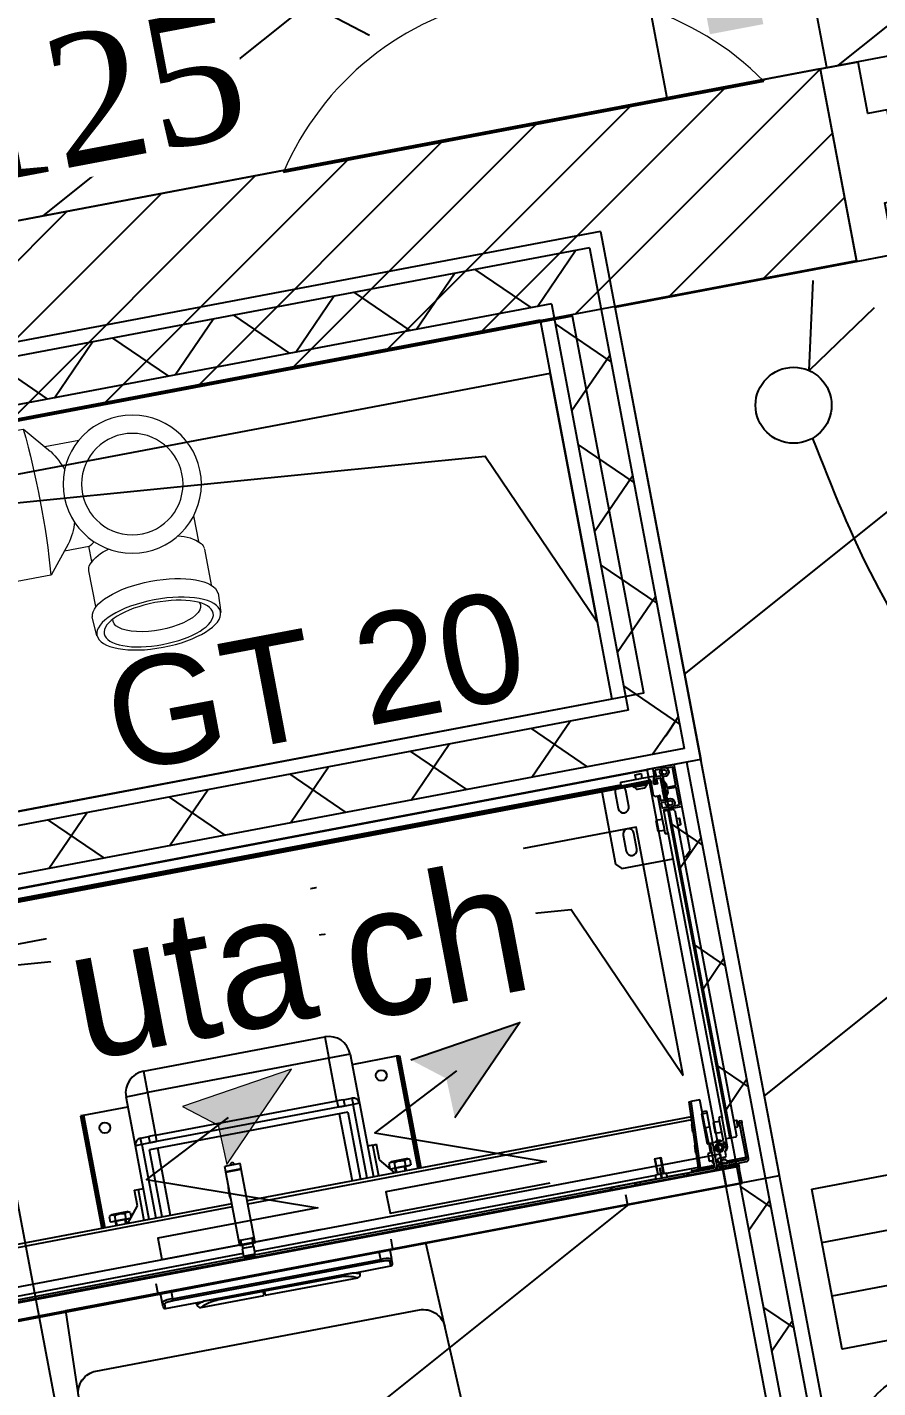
# Model space of a CAD drawing. Header units: centimetres. Extents: x 197412 to 267601, y -375791 to -305433.
# Drawn here: x 234675 to 235458, y -339734 to -338481 of the extents above; entities that cross this region are included whole.
import ezdxf

# ---------------------------------------------------------------- set-up
doc = ezdxf.new("R2010")
doc.units = ezdxf.units.CM
for name, color, linetype in [('3-BAT C-Niveau 0', 250, 'Continuous'), ('prlm-EAU-CHU', 42, 'Continuous'), ('prlm-GT', 242, 'Continuous'), ('prlm-MOD', 64, 'Continuous'), ('prlm-VMC', 62, 'Continuous')]:
    doc.layers.add(name, color=color, linetype=linetype)
for name, color, linetype, lineweight in [('FAUX PLAFOND', 9, 'Continuous', 25), ('prlm-ELEC-CFA', 1, 'Continuous', 25), ('prlm-ELEC-CFO', 1, 'Continuous', 25)]:
    doc.layers.add(name, color=color, linetype=linetype, lineweight=lineweight)
doc.styles.add('Geneva', font='arial.ttf')
doc.styles.add('prlm-elec-cfo', font='comic.ttf', dxfattribs={"height": 12})
doc.styles.add('prlm-vmc', font='pala.ttf', dxfattribs={"height": 14})
pattern_1 = [(218.65981, (82441.66, 127994.64), (-199.24783, 287.75041), [])]

# ---------------------------------------------------------------- blocks, each defined once
blk = doc.blocks.new('xi.uta')
at = {"layer": 'prlm-ELEC-CFO', "lineweight": 5}
blk.add_hatch(color=0, dxfattribs=at).paths.add_polyline_path([(-3, 6), (-0.1, 3.7), (0, 0), (7.5, 7.5)])
at = {"layer": 'prlm-ELEC-CFO', "color": 0, "lineweight": 5, "flags": 128}
blk.add_lwpolyline([(-3, 6), (-0.1, 3.7), (0, 0), (7.5, 7.5)], close=True, dxfattribs=at)
at = {"layer": 'prlm-ELEC-CFO', "color": 0}
blk.add_lwpolyline([(0.95, 4.23), (-7.5, 0), (7.5, -5.5), (-7.5, -5.5), (-7.5, -7.5), (7.5, -7.5)], dxfattribs=at)
blk = doc.blocks.new('xi.CH')
at = {"layer": 'prlm-ELEC-CFO', "lineweight": 5}
blk.add_hatch(color=0, dxfattribs=at).paths.add_polyline_path([(-3, 6), (-0.1, 3.7), (0, 0), (7.5, 7.5)])
at = {"layer": 'prlm-ELEC-CFO', "color": 0}
for points in [[(-3, 6), (7.5, 7.5), (0, 0)], [(0.95, 4.23), (-7.5, 0), (7.5, -5.5), (-7.5, -5.5), (-7.5, -7.5), (7.5, -7.5)]]:
    blk.add_lwpolyline(points, dxfattribs=at)
blk = doc.blocks.new('xi.PC')
at = {"color": 0, "lineweight": 5}
blk.add_wipeout([(-7.5, -7.5), (7.5, -7.5), (7.5, 7.5), (-7.5, 7.5)], dxfattribs=at).dxf.layer = 'prlm-ELEC-CFO'
at = {"layer": 'prlm-ELEC-CFO', "color": 0, "linetype": 'ByBlock', "lineweight": 5, "const_width": 2}
for points in [[(-4, 0, 1), (-2, 0, 1)], [(2, 0, 1), (4, 0, 1)]]:
    blk.add_lwpolyline(points, format="xyb", close=True, dxfattribs=at)
at = {"layer": 'prlm-ELEC-CFO', "color": 0, "linetype": 'ByBlock', "lineweight": -2}
blk.add_circle((0, 0), 7.5, dxfattribs=at)
blk = doc.blocks.new('xi.BSO')
at = {"layer": 'prlm-ELEC-CFO', "lineweight": 5}
blk.add_hatch(color=0, dxfattribs=at).paths.add_polyline_path([(-2.5, -2.5), (2.5, -2.5), (2.5, 2.5), (-2.5, 2.5)])
at = {"layer": 'prlm-ELEC-CFO', "color": 0, "flags": 128}
blk.add_lwpolyline([(-7.5, -7.5), (7.5, -7.5), (7.5, 7.5), (-7.5, 7.5)], close=True, dxfattribs=at)
blk = doc.blocks.new('xi.VV')
at = {"layer": 'prlm-ELEC-CFO', "color": 0}
blk.add_lwpolyline([(6.95, 3.42), (0.01, -1.13), (1.91, 6.95)], dxfattribs=at)
blk.add_circle((-2, -4), 3.5, dxfattribs=at)
blk = doc.blocks.new('C 90.MTI900_Alu_390')
at = {"layer": 'prlm-MOD', "color": 1, "linetype": 'Continuous'}
for p, q in [((-4.225, 0), (4.225, 0)), ((4.278, 0), (4.225, 0)), ((4.225, -0.07), (4.225, 0)), ((4.472, 0), (4.278, 0)), ((4.475, 0), (4.472, 0)), ((4.475, -0.003), (4.475, 0)), ((-4.105, -0.105), (4.105, -0.105)), ((-4.1, -0.12), (4.1, -0.12)), ((-3.96, -0.09), (3.96, -0.09)), ((3.775, -0.12), (3.775, -0.8)), ((3.96, -0.073), (3.96, -0.097)), ((4.13, -0.07), (3.963, -0.07)), ((3.963, -0.1), (4.229, -0.1)), ((4.067, -0.12), (4.067, -0.125)), ((4.067, -0.125), (4.203, -0.125)), ((4.067, -0.125), (4.067, -0.135)), ((4.105, -0.115), (4.095, -0.125)), ((4.105, -0.025), (4.165, -0.025)), ((4.105, -0.025), (4.105, -0.07)), ((4.105, -0.1), (4.105, -0.115)), ((4.165, -0.115), (4.105, -0.115)), ((4.135, -0.075), (4.13, -0.07)), ((4.14, -0.07), (4.135, -0.075)), ((4.267, -0.07), (4.14, -0.07)), ((4.165, -0.07), (4.165, -0.025)), ((4.165, -0.115), (4.165, -0.1)), ((4.165, -0.105), (4.225, -0.105)), ((4.175, -0.125), (4.165, -0.115)), ((4.17, -0.12), (4.225, -0.12)), ((4.203, -0.125), (4.203, -0.12)), ((4.203, -0.135), (4.203, -0.125)), ((4.225, -0.105), (4.225, -0.1)), ((4.225, -0.105), (4.225, -0.12)), ((4.235, -0.1), (4.235, -0.24)), ((4.26, -0.12), (4.27, -0.09)), ((4.26, -0.142), (4.26, -0.12)), ((4.27, -0.09), (4.27, -0.073)), ((4.275, -0.003), (4.275, -0.137)), ((4.293, -0.021), (4.293, -0.074)), ((4.295, -0.137), (4.295, -0.098)), ((4.347, -0.018), (4.296, -0.018)), ((4.296, -0.077), (4.331, -0.077)), ((4.298, -0.095), (4.332, -0.095)), ((4.327, -0.1), (4.298, -0.1)), ((4.33, -0.195), (4.33, -0.103)), ((4.335, -0.098), (4.335, -0.134)), ((4.353, -0.086), (4.353, -0.129)), ((4.355, -0.038), (4.375, -0.027)), ((4.355, -0.062), (4.355, -0.038)), ((4.375, -0.073), (4.355, -0.062)), ((4.375, -0.027), (4.395, -0.038)), ((4.395, -0.062), (4.375, -0.073)), ((4.395, -0.038), (4.395, -0.062)), ((4.454, -0.018), (4.403, -0.018)), ((4.457, -0.191), (4.457, -0.021)), ((4.475, -0.387), (4.475, -0.003)), ((3.895, -0.15), (3.895, -0.3)), ((3.995, -0.3), (3.995, -0.15)), ((4.067, -0.135), (4.203, -0.135)), ((4.103, -0.158), (4.168, -0.158)), ((4.235, -0.24), (4.25, -0.255)), ((4.292, -0.145), (4.263, -0.145)), ((4.278, -0.14), (4.292, -0.14)), ((4.295, -0.137), (4.295, -0.142)), ((4.33, -0.195), (4.325, -0.2)), ((4.325, -0.2), (4.33, -0.205)), ((4.338, -0.16), (4.33, -0.16)), ((4.33, -0.168), (4.342, -0.168)), ((4.33, -0.297), (4.33, -0.205)), ((4.33, -0.232), (4.342, -0.232)), ((4.33, -0.24), (4.338, -0.24)), ((4.354, -0.236), (4.335, -0.265)), ((4.336, -0.136), (4.354, -0.164)), ((4.338, -0.16), (4.338, -0.24)), ((4.355, -0.19), (4.338, -0.16)), ((4.338, -0.24), (4.355, -0.21)), ((4.354, -0.13), (4.372, -0.159)), ((4.373, -0.24), (4.354, -0.27)), ((4.355, -0.166), (4.355, -0.234)), ((4.373, -0.16), (4.373, -0.191)), ((4.373, -0.209), (4.373, -0.24)), ((4.454, -0.194), (4.376, -0.194)), ((4.376, -0.206), (4.454, -0.206)), ((4.457, -0.369), (4.457, -0.209)), ((4.25, -0.255), (4.292, -0.255)), ((4.275, -0.263), (4.275, -0.52)), ((4.292, -0.26), (4.278, -0.26)), ((4.293, -0.326), (4.293, -0.369)), ((4.295, -0.258), (4.295, -0.263)), ((4.295, -0.302), (4.295, -0.263)), ((4.328, -0.323), (4.296, -0.323)), ((4.296, -0.372), (4.347, -0.372)), ((4.298, -0.3), (4.327, -0.3)), ((4.332, -0.305), (4.298, -0.305)), ((4.335, -0.265), (4.335, -0.302)), ((4.353, -0.271), (4.353, -0.304)), ((4.355, -0.328), (4.375, -0.317)), ((4.355, -0.352), (4.355, -0.328)), ((4.375, -0.363), (4.355, -0.352)), ((4.375, -0.317), (4.395, -0.328)), ((4.395, -0.352), (4.375, -0.363)), ((4.395, -0.328), (4.395, -0.352)), ((4.403, -0.372), (4.454, -0.372)), ((4.215, -0.475), (4.215, -0.575)), ((4.275, -0.475), (4.215, -0.475)), ((4.305, -0.6), (4.305, -0.393)), ((4.34, -0.405), (4.305, -0.405)), ((4.308, -0.39), (4.472, -0.39)), ((4.34, -0.405), (4.34, -3.475)), ((4.395, -0.405), (4.34, -0.405)), ((4.405, -0.415), (4.395, -0.405)), ((4.405, -0.415), (4.405, -3.465)), ((4.43, -0.495), (4.405, -0.495)), ((4.43, -0.495), (4.43, -0.555)), ((4.435, -0.5), (4.43, -0.495)), ((4.435, -0.55), (4.435, -0.5)), ((4.475, -0.8), (4.475, -0.387)), ((3.895, -0.55), (3.895, -0.7)), ((3.995, -0.7), (3.995, -0.55)), ((4.215, -0.575), (4.275, -0.575)), ((4.275, -0.52), (4.278, -0.523)), ((4.275, -0.52), (4.275, -0.53)), ((4.278, -0.527), (4.275, -0.53)), ((4.275, -0.53), (4.275, -0.6)), ((4.285, -0.61), (4.295, -0.61)), ((4.305, -0.6), (4.305, -3.277)), ((4.405, -0.555), (4.43, -0.555)), ((4.43, -0.555), (4.435, -0.55)), ((3.775, -0.8), (3.825, -0.85)), ((3.825, -0.85), (4.305, -0.85)), ((4.405, -0.85), (4.425, -0.85)), ((4.425, -0.85), (4.475, -0.8)), ((-0.85, -1.865), (0.85, -1.865)), ((-0.85, -1.865), (-0.85, -2.065)), ((0.85, -1.865), (0.85, -2.065)), ((-1.05, -2.525), (-1.05, -2.065)), ((-1.05, -2.065), (-0.85, -2.065)), ((0.85, -2.065), (-0.85, -2.065)), ((-0.85, -2.065), (-0.85, -2.465)), ((0.85, -2.465), (0.85, -2.065)), ((1.05, -2.065), (0.85, -2.065)), ((1.05, -2.065), (1.05, -2.525)), ((-1.495, -2.16), (-1.495, -3.215)), ((-1.48, -2.16), (-1.495, -2.16)), ((-1.48, -2.16), (-1.48, -3.215)), ((-1.48, -2.16), (-1.465, -2.16)), ((-1.465, -2.16), (-1.05, -2.16)), ((-1.465, -2.16), (-1.465, -3.215)), ((1.05, -2.16), (1.465, -2.16)), ((1.465, -2.16), (1.48, -2.16)), ((1.465, -2.16), (1.465, -3.215)), ((1.48, -2.16), (1.48, -3.215)), ((1.48, -2.16), (1.495, -2.16)), ((1.495, -2.16), (1.495, -3.215)), ((-0.99, -2.465), (-0.912, -2.465)), ((-0.99, -2.525), (-0.99, -2.465)), ((-0.85, -2.465), (-0.912, -2.465)), ((-0.912, -2.525), (-0.912, -2.465)), ((-0.85, -2.465), (0.85, -2.465)), ((-0.85, -2.465), (-0.85, -2.524)), ((0.912, -2.465), (0.85, -2.465)), ((0.85, -2.465), (0.85, -2.524)), ((0.912, -2.465), (0.99, -2.465)), ((0.912, -2.465), (0.912, -2.525)), ((0.99, -2.465), (0.99, -2.525)), ((-1.05, -3.215), (-1.05, -2.525)), ((-0.99, -2.525), (-1.05, -2.525)), ((-0.99, -2.525), (-0.99, -3.215)), ((-0.912, -2.525), (-0.99, -2.525)), ((0.93, -2.585), (-0.93, -2.585)), ((-0.93, -3.215), (-0.93, -2.585)), ((0.85, -2.524), (-0.85, -2.524)), ((-0.85, -3.215), (-0.85, -2.585)), ((0.85, -2.585), (0.85, -3.215)), ((0.99, -2.525), (0.912, -2.525)), ((0.93, -2.585), (0.93, -3.215)), ((0.99, -3.215), (0.99, -2.525)), ((1.05, -2.525), (0.99, -2.525)), ((1.05, -2.525), (1.05, -3.215)), ((-0.277, -2.915), (-0.277, -2.865)), ((-0.132, -2.865), (-0.277, -2.865)), ((-0.132, -2.915), (-0.132, -2.865)), ((-1.134, -2.925), (-1.1, -2.925)), ((-1.134, -3.071), (-1.134, -2.925)), ((-1.1, -2.925), (-1.1, -3.215)), ((-1.1, -2.925), (-1.05, -2.925)), ((-0.132, -2.915), (-0.277, -2.915)), ((-0.277, -2.918), (-0.277, -2.915)), ((-0.277, -2.918), (-0.132, -2.918)), ((-0.277, -3.558), (-0.277, -2.918)), ((-0.132, -2.918), (-0.132, -2.915)), ((-0.132, -3.558), (-0.132, -2.918)), ((1.1, -2.925), (1.05, -2.925)), ((1.1, -3.215), (1.1, -2.925)), ((1.1, -2.925), (1.134, -2.925)), ((1.134, -3.071), (1.134, -2.925)), ((-1.38, -3.106), (-1.408, -3.12)), ((-1.408, -3.12), (-1.408, -3.17)), ((-1.38, -3.106), (-1.24, -3.106)), ((-1.359, -3.12), (-1.359, -3.17)), ((-1.261, -3.12), (-1.261, -3.17)), ((-1.25, -3.215), (-1.134, -3.071)), ((-1.212, -3.12), (-1.24, -3.106)), ((-1.212, -3.12), (-1.212, -3.167)), ((1.25, -3.215), (1.134, -3.071)), ((1.24, -3.106), (1.212, -3.12)), ((1.212, -3.12), (1.212, -3.167)), ((1.24, -3.106), (1.38, -3.106)), ((1.261, -3.12), (1.261, -3.17)), ((1.359, -3.12), (1.359, -3.17)), ((1.408, -3.12), (1.38, -3.106)), ((1.408, -3.12), (1.408, -3.17)), ((4.007, -3.691), (4.035, -3.077)), ((4.05, -3.077), (4.022, -3.692)), ((4.035, -3.077), (4.05, -3.077)), ((4.135, -3.077), (4.05, -3.077)), ((4.136, -3.497), (4.135, -3.077)), ((-0.277, -3.215), (-4.029, -3.215)), ((-0.277, -3.245), (-4.027, -3.245)), ((-1.408, -3.17), (-1.384, -3.17)), ((-1.395, -3.17), (-1.395, -3.172)), ((-1.395, -3.172), (-1.225, -3.172)), ((-1.384, -3.17), (-1.359, -3.17)), ((-1.36, -3.172), (-1.36, -3.215)), ((-1.359, -3.17), (-1.31, -3.17)), ((-1.351, -3.215), (-1.351, -3.172)), ((-1.31, -3.17), (-1.261, -3.17)), ((-1.269, -3.215), (-1.269, -3.172)), ((-1.261, -3.17), (-1.236, -3.17)), ((-1.26, -3.215), (-1.26, -3.172)), ((-1.236, -3.17), (-1.214, -3.17)), ((-1.225, -3.172), (-1.225, -3.17)), ((4.029, -3.215), (-0.132, -3.215)), ((4.027, -3.245), (-0.132, -3.245)), ((1.214, -3.17), (1.236, -3.17)), ((1.225, -3.17), (1.225, -3.172)), ((1.225, -3.172), (1.395, -3.172)), ((1.236, -3.17), (1.261, -3.17)), ((1.26, -3.172), (1.26, -3.215)), ((1.261, -3.17), (1.31, -3.17)), ((1.269, -3.215), (1.269, -3.172)), ((1.31, -3.17), (1.359, -3.17)), ((1.351, -3.215), (1.351, -3.172)), ((1.359, -3.17), (1.384, -3.17)), ((1.36, -3.215), (1.36, -3.172)), ((1.384, -3.17), (1.408, -3.17)), ((1.395, -3.172), (1.395, -3.17)), ((4.125, -3.207), (4.125, -3.487)), ((4.125, -3.207), (4.175, -3.207)), ((4.135, -3.187), (4.175, -3.187)), ((4.175, -3.187), (4.175, -3.207)), ((4.175, -3.207), (4.175, -3.337)), ((4.017, -3.356), (4.021, -3.285)), ((4.017, -3.356), (4.022, -3.356)), ((4.026, -3.286), (4.021, -3.285)), ((4.14, -3.337), (4.175, -3.337)), ((4.14, -3.487), (4.14, -3.337)), ((4.175, -3.337), (4.175, -3.487)), ((4.215, -3.305), (4.215, -3.405)), ((4.275, -3.305), (4.215, -3.305)), ((4.275, -3.277), (4.275, -3.346)), ((4.275, -3.346), (4.275, -3.358)), ((4.275, -3.358), (4.275, -3.484)), ((4.276, -3.348), (4.278, -3.35)), ((4.278, -3.354), (4.276, -3.356)), ((4.295, -3.267), (4.285, -3.267)), ((4.305, -3.553), (4.305, -3.277)), ((4.43, -3.325), (4.405, -3.325)), ((4.43, -3.325), (4.43, -3.385)), ((4.435, -3.33), (4.43, -3.325)), ((4.43, -3.385), (4.435, -3.38)), ((4.435, -3.38), (4.435, -3.33)), ((4.455, -3.355), (4.455, -3.335)), ((4.455, -3.335), (4.475, -3.335)), ((4.455, -3.69), (4.455, -3.355)), ((4.475, -3.355), (4.455, -3.355)), ((4.475, -3.335), (4.475, -3.355)), ((4.475, -3.69), (4.475, -3.355)), ((4.008, -3.552), (4.012, -3.482)), ((4.017, -3.482), (4.012, -3.482)), ((4.125, -3.487), (4.14, -3.487)), ((4.14, -3.497), (4.136, -3.497)), ((4.14, -3.487), (4.155, -3.487)), ((4.14, -3.487), (4.14, -3.577)), ((4.155, -3.487), (4.175, -3.487)), ((4.155, -3.497), (4.155, -3.487)), ((4.155, -3.702), (4.155, -3.497)), ((4.175, -3.497), (4.155, -3.497)), ((4.175, -3.487), (4.175, -3.49)), ((4.175, -3.49), (4.175, -3.601)), ((4.272, -3.487), (4.178, -3.487)), ((4.215, -3.405), (4.275, -3.405)), ((4.22, -3.478), (4.23, -3.472)), ((4.23, -3.472), (4.24, -3.478)), ((4.271, -3.507), (4.271, -3.518)), ((4.287, -3.504), (4.274, -3.504)), ((4.285, -3.504), (4.29, -3.507)), ((4.29, -3.549), (4.29, -3.507)), ((4.34, -3.475), (4.305, -3.475)), ((4.395, -3.475), (4.34, -3.475)), ((4.395, -3.475), (4.405, -3.465)), ((4.405, -3.385), (4.43, -3.385)), ((-0.277, -3.558), (-0.132, -3.558)), ((-0.277, -3.56), (-0.277, -3.558)), ((-0.277, -3.61), (-0.277, -3.56)), ((-0.26, -3.56), (-0.277, -3.56)), ((-0.255, -3.61), (-0.277, -3.61)), ((-0.26, -3.558), (-0.26, -3.608)), ((-0.15, -3.608), (-0.26, -3.608)), ((-0.255, -3.608), (-0.255, -3.638)), ((-0.155, -3.638), (-0.155, -3.608)), ((-0.132, -3.61), (-0.155, -3.61)), ((-0.15, -3.608), (-0.15, -3.558)), ((-0.132, -3.56), (-0.15, -3.56)), ((-0.132, -3.56), (-0.132, -3.558)), ((-0.132, -3.61), (-0.132, -3.56)), ((3.625, -3.532), (3.685, -3.532)), ((3.625, -3.532), (3.625, -3.682)), ((3.631, -3.682), (3.631, -3.532)), ((3.655, -3.641), (3.655, -3.627)), ((3.66, -3.627), (3.655, -3.627)), ((3.66, -3.641), (3.66, -3.627)), ((3.679, -3.682), (3.679, -3.532)), ((3.685, -3.682), (3.685, -3.532)), ((4.008, -3.552), (4.013, -3.552)), ((4.115, -3.577), (4.115, -3.647)), ((4.155, -3.577), (4.115, -3.577)), ((4.175, -3.623), (4.175, -3.601)), ((4.175, -3.623), (4.175, -3.734)), ((4.176, -3.603), (4.183, -3.61)), ((4.183, -3.614), (4.176, -3.621)), ((4.195, -3.561), (4.195, -3.523)), ((4.268, -3.521), (4.266, -3.521)), ((4.273, -3.542), (4.276, -3.542)), ((4.276, -3.627), (4.276, -3.584)), ((4.277, -3.582), (4.304, -3.555)), ((4.279, -3.545), (4.279, -3.549)), ((4.291, -3.577), (4.281, -3.583)), ((4.282, -3.552), (4.287, -3.552)), ((4.291, -3.568), (4.291, -3.577)), ((-4.375, -3.737), (4.375, -3.737)), ((4.375, -3.747), (-4.375, -3.747)), ((-0.26, -3.685), (-3.603, -3.685)), ((-3.597, -3.715), (-0.25, -3.715)), ((-3.175, -3.735), (-0.243, -3.735)), ((-0.15, -3.638), (-0.26, -3.638)), ((-0.26, -3.638), (-0.26, -3.708)), ((-0.26, -3.708), (-0.15, -3.708)), ((-0.25, -3.708), (-0.25, -3.723)), ((-0.25, -3.723), (-0.16, -3.723)), ((-0.167, -3.735), (3.175, -3.735)), ((-0.16, -3.723), (-0.16, -3.708)), ((-0.16, -3.715), (3.598, -3.715)), ((-0.15, -3.708), (-0.15, -3.638)), ((3.604, -3.685), (-0.15, -3.685)), ((3.175, -3.717), (3.185, -3.717)), ((3.175, -3.737), (3.175, -3.717)), ((3.185, -3.717), (3.403, -3.717)), ((3.185, -3.717), (3.185, -3.737)), ((3.403, -3.737), (3.403, -3.717)), ((3.403, -3.717), (3.417, -3.717)), ((3.417, -3.717), (3.45, -3.717)), ((3.417, -3.717), (3.417, -3.737)), ((3.45, -3.717), (3.86, -3.717)), ((3.45, -3.717), (3.45, -3.737)), ((3.605, -3.682), (3.598, -3.717)), ((3.655, -3.682), (3.605, -3.682)), ((3.655, -3.717), (3.655, -3.641)), ((3.66, -3.641), (3.655, -3.641)), ((3.66, -3.717), (3.66, -3.641)), ((3.705, -3.682), (3.66, -3.682)), ((3.712, -3.717), (3.705, -3.682)), ((4.007, -3.685), (3.706, -3.685)), ((3.712, -3.715), (3.935, -3.715)), ((3.86, -3.717), (3.893, -3.717)), ((3.86, -3.717), (3.86, -3.737)), ((3.893, -3.717), (3.907, -3.717)), ((3.893, -3.737), (3.893, -3.717)), ((3.907, -3.717), (4.14, -3.717)), ((3.907, -3.717), (3.907, -3.737)), ((3.935, -3.717), (3.935, -3.712)), ((3.965, -3.712), (3.935, -3.712)), ((3.945, -3.702), (3.965, -3.702)), ((3.965, -3.702), (4.105, -3.702)), ((3.965, -3.712), (3.965, -3.702)), ((3.965, -3.712), (3.965, -3.717)), ((4.105, -3.712), (3.965, -3.712)), ((4.007, -3.692), (4.007, -3.691)), ((4.007, -3.691), (4.022, -3.692)), ((4.022, -3.692), (4.125, -3.692)), ((4.022, -3.692), (4.022, -3.692)), ((4.105, -3.702), (4.125, -3.702)), ((4.105, -3.712), (4.105, -3.702)), ((4.105, -3.717), (4.105, -3.712)), ((4.135, -3.712), (4.105, -3.712)), ((4.115, -3.647), (4.155, -3.647)), ((4.125, -3.692), (4.125, -3.702)), ((4.135, -3.712), (4.135, -3.717)), ((4.14, -3.647), (4.14, -3.657)), ((4.165, -3.726), (4.165, -3.737)), ((4.175, -3.734), (4.175, -3.737)), ((4.195, -3.674), (4.195, -3.64)), ((4.195, -3.722), (4.195, -3.693)), ((4.195, -3.695), (4.215, -3.695)), ((4.215, -3.715), (4.195, -3.715)), ((4.198, -3.637), (4.266, -3.637)), ((4.211, -3.677), (4.198, -3.677)), ((4.198, -3.69), (4.225, -3.69)), ((4.198, -3.725), (4.212, -3.725)), ((4.222, -3.663), (4.213, -3.676)), ((4.215, -3.695), (4.45, -3.695)), ((4.215, -3.695), (4.215, -3.715)), ((4.215, -3.715), (4.45, -3.715)), ((4.215, -3.72), (4.225, -3.72)), ((4.215, -3.722), (4.215, -3.72)), ((4.225, -3.716), (4.221, -3.72)), ((4.227, -3.657), (4.225, -3.659)), ((4.265, -3.659), (4.225, -3.659)), ((4.225, -3.659), (4.225, -3.662)), ((4.265, -3.662), (4.225, -3.662)), ((4.225, -3.69), (4.225, -3.695)), ((4.229, -3.716), (4.225, -3.716)), ((4.263, -3.657), (4.227, -3.657)), ((4.228, -3.692), (4.237, -3.692)), ((4.229, -3.657), (4.229, -3.662)), ((4.229, -3.69), (4.229, -3.695)), ((4.26, -3.715), (4.231, -3.715)), ((4.243, -3.732), (4.238, -3.737)), ((4.243, -3.687), (4.239, -3.691)), ((4.249, -3.734), (4.241, -3.734)), ((4.251, -3.691), (4.247, -3.687)), ((4.252, -3.737), (4.247, -3.732)), ((4.253, -3.692), (4.263, -3.692)), ((4.261, -3.657), (4.261, -3.662)), ((4.261, -3.69), (4.261, -3.695)), ((4.265, -3.716), (4.262, -3.716)), ((4.265, -3.659), (4.263, -3.657)), ((4.265, -3.662), (4.265, -3.659)), ((4.283, -3.69), (4.265, -3.69)), ((4.265, -3.695), (4.265, -3.69)), ((4.269, -3.72), (4.265, -3.716)), ((4.265, -3.72), (4.283, -3.72)), ((4.277, -3.676), (4.268, -3.663)), ((4.452, -3.677), (4.279, -3.677)), ((4.286, -3.692), (4.445, -3.692)), ((4.342, -3.715), (4.289, -3.715)), ((4.295, -3.734), (4.295, -3.73)), ((4.298, -3.727), (4.342, -3.727)), ((4.378, -3.727), (4.298, -3.727)), ((4.298, -3.727), (4.298, -3.737)), ((4.345, -3.724), (4.345, -3.718)), ((4.375, -3.737), (4.375, -3.747)), ((4.375, -3.747), (4.378, -3.747)), ((4.375, -3.792), (4.375, -3.747)), ((4.378, -3.747), (4.378, -3.727)), ((4.455, -3.682), (4.455, -3.68)), ((4.375, -3.902), (4.375, -3.792)), ((-4.375, -3.902), (4.375, -3.902)), ((-1.075, -3.985), (-1.075, -3.902)), ((-1.075, -4.03), (-1.075, -3.985)), ((-1.055, -4.05), (-1.055, -4.005)), ((-0.975, -3.902), (-0.975, -3.973)), ((-0.975, -3.973), (0.975, -3.973)), ((-0.975, -3.993), (-0.975, -3.973)), ((0.975, -3.993), (-0.975, -3.993)), ((0.975, -3.973), (0.975, -3.902)), ((0.975, -3.973), (0.975, -3.993)), ((1.055, -4.05), (1.055, -4.005)), ((1.075, -3.902), (1.075, -3.985)), ((1.075, -4.03), (1.075, -3.985)), ((-1.055, -4.05), (-0.706, -4.05)), ((-0.765, -4.07), (-0.765, -4.05)), ((-0.735, -4.1), (-0.735, -4.1)), ((-0.735, -4.1), (-0.142, -4.1)), ((0.576, -4.05), (-0.576, -4.05)), ((-0.574, -4.05), (-0.574, -4.063)), ((-0.142, -4.063), (-0.574, -4.063)), ((-0.142, -4.063), (-0.142, -4.05)), ((-0.142, -4.1), (-0.142, -4.063)), ((-0.131, -4.05), (-0.131, -4.063)), ((0.574, -4.063), (-0.131, -4.063)), ((-0.131, -4.063), (-0.131, -4.1)), ((-0.131, -4.1), (0.735, -4.1)), ((0.574, -4.05), (0.574, -4.063)), ((0.704, -4.05), (1.055, -4.05)), ((0.735, -4.1), (0.735, -4.1)), ((0.765, -4.07), (0.765, -4.05))]:
    blk.add_line(p, q, dxfattribs=at)
at = {"layer": 'prlm-MOD', "color": 1, "ltscale": 50}
for points in [[(-1.1, -3.806), (-1.1, -3.902)], [(1.1, -3.806), (1.1, -3.902)], [(3.3, -3.806), (3.3, -3.902)]]:
    blk.add_lwpolyline(points, dxfattribs=at)
at = {"layer": 'prlm-MOD', "color": 1, "linetype": 'Continuous'}
for centre, radius in [((4.375, -0.05), 0.0425), ((4.375, -0.34), 0.0425), ((-1.295, -2.31), 0.05), ((1.295, -2.31), 0.05), ((4.23, -3.542), 0.035), ((4.23, -3.542), 0.03), ((4.23, -3.542), 0.025)]:
    blk.add_circle(centre, radius, dxfattribs=at)
for centre, radius, start, end in [((4.278, -0.003), 0.003, 90, 180), ((4.472, -0.003), 0.003, 0, 90), ((3.945, -0.15), 0.05, 143.1301, 180), ((3.963, -0.073), 0.003, 90, 180), ((3.963, -0.097), 0.003, 180, 270), ((3.945, -0.15), 0.05, 0, 36.8699), ((4.232, -0.1), 0.003, 0, 180), ((4.263, -0.12), 0.003, 161.5651, 180), ((4.267, -0.073), 0.003, 0, 90), ((4.267, -0.09), 0.003, 341.5651, 0), ((4.296, -0.021), 0.003, 90, 180), ((4.296, -0.074), 0.003, 180, 270), ((4.298, -0.098), 0.003, 90, 180), ((4.298, -0.103), 0.003, 90, 180), ((4.327, -0.103), 0.003, 0, 90), ((4.331, -0.067), 0.01, 270, 326.3475), ((4.332, -0.098), 0.003, 0, 90), ((4.347, -0.021), 0.003, 84.5182, 90), ((4.403, -0.021), 0.003, 90, 95.4818), ((4.454, -0.021), 0.003, 0, 90), ((4.103, -0.133), 0.02, 185.7392, 187.1808), ((4.103, -0.138), 0.02, 171.3731, 270), ((4.168, -0.138), 0.02, 270, 8.6269), ((4.168, -0.133), 0.02, 352.8192, 354.2608), ((4.263, -0.142), 0.003, 180, 270), ((4.278, -0.137), 0.003, 180, 270), ((4.292, -0.137), 0.003, 270, 0), ((4.292, -0.142), 0.003, 270, 0), ((4.338, -0.134), 0.003, 180, 213.6901), ((4.356, -0.129), 0.003, 180, 213.6901), ((4.352, -0.166), 0.003, 0, 33.6901), ((4.352, -0.234), 0.003, 326.3099, 0), ((4.37, -0.16), 0.003, 0, 33.6901), ((4.376, -0.191), 0.003, 180, 270), ((4.376, -0.209), 0.003, 90, 180), ((4.454, -0.191), 0.003, 270, 0), ((4.454, -0.209), 0.003, 0, 90), ((3.945, -0.3), 0.05, 180, 0), ((4.278, -0.263), 0.003, 90, 180), ((4.292, -0.258), 0.003, 0, 90), ((4.292, -0.263), 0.003, 0, 90), ((4.296, -0.326), 0.003, 90, 180), ((4.296, -0.369), 0.003, 180, 270), ((4.298, -0.297), 0.003, 180, 270), ((4.298, -0.302), 0.003, 180, 270), ((4.327, -0.297), 0.003, 270, 0), ((4.328, -0.333), 0.01, 46.149, 90), ((4.332, -0.302), 0.003, 270, 0), ((4.347, -0.369), 0.003, 270, 275.4818), ((4.356, -0.271), 0.003, 146.3099, 180), ((4.403, -0.369), 0.003, 264.5182, 270), ((4.454, -0.369), 0.003, 270, 0), ((3.945, -0.55), 0.05, 0, 180), ((4.308, -0.393), 0.003, 90, 180), ((4.472, -0.387), 0.003, 270, 0), ((4.285, -0.6), 0.01, 180, 270), ((4.276, -0.525), 0.003, 315, 45), ((4.295, -0.6), 0.01, 270, 0), ((3.945, -0.7), 0.05, 180, 0), ((-0.85, -2.065), 0.2, 90, 180), ((0.85, -2.065), 0.2, 0, 90), ((-0.99, -2.525), 0.06, 90, 180), ((0.99, -2.525), 0.06, 0, 90), ((-0.205, -2.865), 0.02, 0, 180), ((-1.384, -3.162), 0.0487, 59.7422, 120.2578), ((-1.236, -3.162), 0.0487, 59.7422, 120.2578), ((0, -3.11), 0.285, 166.8264, 193.1736), ((1.236, -3.162), 0.0487, 59.7422, 120.2578), ((1.384, -3.162), 0.0487, 59.7422, 120.2578), ((4.285, -3.277), 0.01, 90, 180), ((4.278, -3.346), 0.003, 180, 225), ((4.278, -3.358), 0.003, 135, 180), ((4.276, -3.352), 0.003, 315, 45), ((4.295, -3.277), 0.01, 0, 90), ((4.178, -3.49), 0.003, 90, 180), ((4.23, -3.542), 0.04, 33.9272, 355.9994), ((4.23, -3.542), 0.065, 57.7958, 122.2042), ((4.23, -3.542), 0.06, 66.4435, 113.5565), ((4.274, -3.507), 0.003, 90, 180), ((4.272, -3.484), 0.003, 270, 0), ((4.23, -3.542), 0.06, 0, 39.2965), ((4.23, -3.542), 0.065, 22.6199, 35.7758), ((4.287, -3.507), 0.003, 0, 90), ((4.178, -3.601), 0.003, 180, 225), ((4.178, -3.623), 0.003, 135, 180), ((4.181, -3.612), 0.003, 315, 45), ((4.266, -3.518), 0.003, 213.9272, 270), ((4.23, -3.542), 0.04, 0, 33.9272), ((4.266, -3.627), 0.01, 270, 0), ((4.268, -3.518), 0.003, 270, 0), ((4.273, -3.545), 0.003, 90, 175.9994), ((4.23, -3.542), 0.04, 355.9994, 0), ((4.276, -3.545), 0.003, 0, 90), ((4.23, -3.542), 0.065, 315.0475, 333.838), ((4.279, -3.584), 0.003, 135, 180), ((4.282, -3.549), 0.003, 180, 270), ((4.287, -3.549), 0.003, 270, 0), ((4.23, -3.542), 0.06, 351.491, 0), ((4.302, -3.553), 0.003, 315, 0), ((-0.235, -3.723), 0.015, 180, 255.1649), ((-0.175, -3.723), 0.015, 284.8351, 0), ((3.945, -3.712), 0.01, 90, 180), ((3.997, -3.692), 0.01, 270, 357.3974), ((4.125, -3.712), 0.02, 347.588, 90), ((4.125, -3.712), 0.01, 0, 90), ((4.16, -3.657), 0.02, 180, 230.1159), ((4.14, -3.702), 0.035, 270, 0), ((4.14, -3.702), 0.015, 270, 0), ((4.115, -3.71), 0.05, 37.0861, 50.1159), ((4.178, -3.734), 0.003, 180, 270), ((4.198, -3.64), 0.003, 90, 180), ((4.198, -3.674), 0.003, 180, 270), ((4.198, -3.693), 0.003, 90, 180), ((4.198, -3.722), 0.003, 180, 270), ((4.211, -3.674), 0.003, 270, 325.008), ((4.212, -3.722), 0.003, 270, 0), ((4.225, -3.665), 0.003, 90, 145.008), ((4.225, -3.693), 0.003, 19.4712, 90), ((4.215, -3.715), 0.01, 353.9388, 0), ((4.225, -3.717), 0.003, 270, 350.4059), ((4.231, -3.718), 0.003, 90, 170.4059), ((4.237, -3.689), 0.003, 270, 315), ((4.245, -3.689), 0.003, 45, 135), ((4.245, -3.734), 0.003, 45, 135), ((4.253, -3.689), 0.003, 225, 270), ((4.26, -3.718), 0.003, 9.5941, 90), ((4.265, -3.717), 0.003, 189.5941, 270), ((4.265, -3.693), 0.003, 90, 160.5288), ((4.265, -3.665), 0.003, 34.992, 90), ((4.275, -3.715), 0.01, 180, 186.0612), ((4.279, -3.674), 0.003, 214.992, 270), ((4.283, -3.693), 0.003, 19.4712, 90), ((4.283, -3.717), 0.003, 270, 350.4059), ((4.289, -3.718), 0.003, 90, 170.4059), ((4.292, -3.734), 0.003, 270, 0), ((4.298, -3.73), 0.003, 90, 180), ((4.342, -3.718), 0.003, 0, 90), ((4.342, -3.724), 0.003, 270, 0), ((4.445, -3.682), 0.01, 270, 0), ((4.45, -3.69), 0.025, 270, 0), ((4.45, -3.69), 0.005, 270, 0), ((4.452, -3.68), 0.003, 0, 90), ((-0.996, -4.212), 0.24, 84.8699, 109.1091), ((0.999, -4.194), 0.222, 69.8915, 96.1295), ((-1.055, -4.03), 0.02, 180, 270), ((-0.569, -4.616), 0.581, 102.5837, 109.7412), ((-0.735, -4.07), 0.03, 180, 270), ((-0.569, -4.458), 0.394, 90.7355, 114.8981), ((0.568, -4.46), 0.396, 65.1634, 89.203), ((0.569, -4.614), 0.579, 70.2259, 77.4042), ((0.735, -4.07), 0.03, 270, 0), ((1.055, -4.03), 0.02, 270, 0)]:
    blk.add_arc(centre, radius, start, end, dxfattribs=at)
for centre, major_axis, ratio, start_param, end_param in [((3.997, -3.692), (-0.025, 0), 0.4, 1.570796, 3.096169), ((4.022, -3.693), (-0.015, 0.0007), 0.045361, -1.568734, 0), ((-1.055, -3.985), (0.02, 0), 0.989815, 3.141593, 4.712389), ((1.055, -3.985), (-0.02, 0), 0.989815, 1.570796, 3.141593)]:
    blk.add_ellipse(centre, major_axis=major_axis, ratio=ratio, start_param=start_param, end_param=end_param, dxfattribs=at)
for points, knots in [([(-0.85, -2.524), (-0.86, -2.524), (-0.871, -2.524), (-0.892, -2.525), (-0.902, -2.525), (-0.912, -2.525)], [0, 0, 0, 0, 0.5, 0.5, 1, 1, 1, 1]), ([(0.912, -2.525), (0.902, -2.525), (0.892, -2.525), (0.871, -2.524), (0.86, -2.524), (0.85, -2.524)], [0, 0, 0, 0, 0.5, 0.5, 1, 1, 1, 1]), ([(-1.359, -3.12), (-1.351, -3.118), (-1.343, -3.117), (-1.331, -3.115), (-1.326, -3.114), (-1.318, -3.114), (-1.314, -3.114), (-1.302, -3.114), (-1.294, -3.114), (-1.277, -3.117), (-1.269, -3.118), (-1.261, -3.12)], [0, 0, 0, 0, 0.25, 0.25, 0.375, 0.375, 0.5, 0.5, 0.75, 0.75, 1, 1, 1, 1]), ([(1.261, -3.12), (1.269, -3.118), (1.277, -3.117), (1.294, -3.114), (1.302, -3.114), (1.314, -3.114), (1.318, -3.114), (1.326, -3.114), (1.331, -3.115), (1.343, -3.117), (1.351, -3.118), (1.359, -3.12)], [0, 0, 0, 0, 0.25, 0.25, 0.5, 0.5, 0.625, 0.625, 0.75, 0.75, 1, 1, 1, 1]), ([(-0.975, -3.993), (-0.98, -3.993), (-0.986, -3.993), (-0.996, -3.993), (-1.001, -3.993), (-1.008, -3.994), (-1.011, -3.994), (-1.015, -3.995), (-1.018, -3.995), (-1.024, -3.995), (-1.028, -3.996), (-1.035, -3.997), (-1.039, -3.998), (-1.045, -3.999), (-1.047, -4), (-1.05, -4.001), (-1.051, -4.001), (-1.052, -4.002), (-1.053, -4.002), (-1.054, -4.004), (-1.055, -4.004), (-1.055, -4.005)], [0, 0, 0, 0, 0.125, 0.125, 0.25, 0.25, 0.3125, 0.3125, 0.375, 0.375, 0.5, 0.5, 0.625, 0.625, 0.75, 0.75, 0.8125, 0.8125, 0.875, 0.875, 1, 1, 1, 1]), ([(1.055, -4.005), (1.055, -4.004), (1.054, -4.004), (1.053, -4.002), (1.052, -4.002), (1.051, -4.001), (1.049, -4.001), (1.047, -4), (1.044, -3.999), (1.043, -3.999), (1.039, -3.998), (1.035, -3.997), (1.03, -3.996), (1.028, -3.996), (1.024, -3.995), (1.022, -3.995), (1.015, -3.994), (1.011, -3.994), (1.003, -3.994), (1.001, -3.993), (0.996, -3.993), (0.993, -3.993), (0.986, -3.993), (0.98, -3.993), (0.975, -3.993)], [0, 0, 0, 0, 0.125, 0.125, 0.1875, 0.1875, 0.25, 0.3125, 0.3125, 0.375, 0.375, 0.5, 0.5, 0.5625, 0.5625, 0.625, 0.625, 0.75, 0.75, 0.8125, 0.8125, 0.875, 0.875, 1, 1, 1, 1]), ([(-0.576, -4.05), (-0.589, -4.05), (-0.602, -4.05), (-0.621, -4.05), (-0.627, -4.05), (-0.64, -4.05), (-0.646, -4.05), (-0.664, -4.05), (-0.676, -4.05), (-0.692, -4.05), (-0.697, -4.05), (-0.704, -4.05), (-0.705, -4.05), (-0.707, -4.05)], [0, 0, 0, 0, 0.125, 0.125, 0.1875, 0.1875, 0.25, 0.25, 0.375, 0.375, 0.4375, 0.4375, 0.4568651, 0.4568651, 0.4568651, 0.4568651]), ([(0.705, -4.05), (0.7, -4.05), (0.693, -4.05), (0.681, -4.05), (0.676, -4.05), (0.664, -4.05), (0.652, -4.05), (0.64, -4.05), (0.628, -4.05), (0.621, -4.05), (0.602, -4.05), (0.589, -4.05), (0.576, -4.05)], [0.5494968, 0.5494968, 0.5494968, 0.5494968, 0.625, 0.625, 0.6875, 0.6875, 0.75, 0.8125, 0.8125, 0.875, 0.875, 1, 1, 1, 1])]:
    blk.add_open_spline(points, degree=3, knots=knots, dxfattribs=at)
blk = doc.blocks.new('xi.aam22')
at = {"layer": 'prlm-EAU-CHU', "color": 0, "lineweight": 13}
for p, q in [((-5.8, 13.12), (-5.89, 11.33)), ((5.89, 11.33), (5.8, 13.12)), ((-5.41, 10.46), (-5.41, 7.11)), ((5.41, 7.11), (5.41, 10.46)), ((-13.12, 7.25), (-14.67, 7.11)), ((-13.12, 7.25), (-13.03, 6.97)), ((-12.22, 6.97), (-13.03, 6.97)), ((-12.09, 6.85), (-12.22, 6.97)), ((-8.92, 6.85), (-12.09, 6.85)), ((-6.83, 4.34), (-8.91, 6.84)), ((-5, 6.32), (-5, 4.87)), ((5, 3.93), (5, 6.32)), ((-7.27, 4.87), (-4.96, 4.87)), ((-8.91, -6.84), (-6.83, -4.34)), ((-4.09, -4.87), (-7.27, -4.87)), ((-14.67, -7.11), (-13.12, -7.25)), ((-13.03, -6.94), (-13.12, -7.25)), ((-13.03, -6.97), (-12.22, -6.97)), ((-12.22, -6.97), (-12.09, -6.85)), ((-12.09, -6.85), (-8.92, -6.85))]:
    blk.add_line(p, q, dxfattribs=at)
at = {"layer": 'prlm-EAU-CHU', "color": 0, "lineweight": 13, "flags": 128}
blk.add_lwpolyline([(-4.96, 4.87), (-4.86, 4.84), (-4.68, 4.73), (-4.43, 4.56)], dxfattribs=at)
at = {"layer": 'prlm-EAU-CHU', "color": 0, "lineweight": 13}
for radius in [6.36, 4.67]:
    blk.add_circle((0, 0), radius, dxfattribs=at)
for centre, radius, start, end in [((-119.65, -0.01), 106.84, 356.281, 3.7477), ((-87.18, 0), 78.56, 354.9975, 5.0025), ((-4.48, 7.14), 0.936, 184.6605, 218.1259), ((-2.54, 9.09), 3.68, 223.507, 258.776), ((2.54, 9.09), 3.68, 281.224, 316.493), ((4.48, 7.14), 0.936, 321.8741, 355.3395), ((-11.68, 0.73), 6.05, 16.1332, 36.5542), ((-11.68, -0.73), 6.05, 323.4458, 343.8668)]:
    blk.add_arc(centre, radius, start, end, dxfattribs=at)
for centre, major_axis, ratio in [((0, 13.07), (5.79, 0), 0.383426), ((0, 13.07), (5.11, 0), 0.383329), ((-14.67, 0), (0, -7.1), 0.043635)]:
    blk.add_ellipse(centre, major_axis=major_axis, ratio=ratio, dxfattribs=at)
for centre, major_axis, ratio, start_param, end_param in [((0, 12.09), (-4.1, -0.03), 0.383971, 2.986035, 6.398097), ((0, 11.41), (-5.89, 0), 0.391508, 0.036281, 3.105311)]:
    blk.add_ellipse(centre, major_axis=major_axis, ratio=ratio, start_param=start_param, end_param=end_param, dxfattribs=at)
blk = doc.blocks.new('xi.VID')
at = {"layer": 'prlm-ELEC-CFA', "color": 0, "linetype": 'ByBlock', "lineweight": -2, "flags": 128}
blk.add_lwpolyline([(-7.5, 7.5), (7.5, 7.5), (7.5, -7.5), (-7.5, -7.5)], close=True, dxfattribs=at)
at = {"layer": 'prlm-ELEC-CFA', "color": 0}
for points in [[(-7.5, 2.5), (7.5, 2.5)], [(-7.5, -2.5), (7.5, -2.5)]]:
    blk.add_lwpolyline(points, dxfattribs=at)
blk = doc.blocks.new('xi.lumd2')
at = {"layer": 'prlm-ELEC-CFO', "color": 0}
blk.add_line((0, 22.49), (0, -22.49), dxfattribs=at)
at = {"layer": 'prlm-ELEC-CFO', "color": 0, "linetype": 'ByBlock', "lineweight": 13}
blk.add_arc((-15.08, 0), 27.08, 303.8441, 56.1559, dxfattribs=at)

msp = doc.modelspace()

# ---------------------------------------------------------------- hatches: boundary and pattern name
h = msp.add_hatch()
h.set_pattern_fill('BA 13', color=9, scale=10, style=0, pattern_type=2)
h.set_pattern_definition(pattern_1)
h.paths.add_polyline_path([(235367.1, -339538.5), (235215.7, -338738.9), (236493.1, -338497), (236613.7, -339133.6), (237271.9, -339008.9), (237579.3, -340632.1), (234711.8, -341176.8), (234435.3, -339716.6)])
h = msp.add_hatch()
h.set_pattern_fill('02_ISOLANT', color=256, scale=10, angle=-169.2764, style=0, pattern_type=2)
h.set_pattern_definition([(235.723595, (82441.66, 127994.64), (66.106423, -45.054865), []), (325.723595, (82441.66, 127994.64), (-45.054865, -66.106423), [])])
h.paths.add_polyline_path([(235157.1, -338735.7), (235192.1, -338684.3), (234235.1, -338865.5), (234286.5, -338900.5)])
h = msp.add_hatch()
h.set_pattern_fill('02_ISOLANT', color=256, scale=10, angle=-79.2764, style=0, pattern_type=2)
h.set_pattern_definition([(325.723648, (82441.66, 127994.64), (45.054804, 66.106465), []), (55.723648, (82441.66, 127994.64), (66.106465, -45.054804), [])])
h.paths.add_polyline_path([(235192.1, -338684.3), (235157.1, -338735.7), (235227.9, -339110), (235279.4, -339145.1)])
h = msp.add_hatch()
h.set_pattern_fill('02_ISOLANT', color=256, scale=10, angle=-169.2764, style=0, pattern_type=2)
h.set_pattern_definition([(235.723595, (82441.66, 127994.64), (66.106423, -45.054865), []), (325.723595, (82441.66, 127994.64), (-45.054865, -66.106423), [])])
h.paths.add_polyline_path([(235279.4, -339145.1), (235227.9, -339110), (234357.4, -339274.9), (234322.4, -339326.3)])
h = msp.add_hatch()
h.set_pattern_fill('02_ISOLANT', color=256, scale=10, angle=100.7236, style=0, pattern_type=2)
h.set_pattern_definition([(145.723591, (82441.66, 127994.64), (-45.054869, -66.10642), []), (235.723591, (82441.66, 127994.64), (-66.10642, 45.054869), [])])
h.paths.add_polyline_path([(235415.6, -339993.3), (235439.2, -339988.9), (235281.8, -339157.9), (235258.2, -339162.3)])
at = {"layer": '3-BAT C-Niveau 0'}
h = msp.add_hatch(dxfattribs=at)
h.set_pattern_fill('MURS MACONNERIE-2', color=256, scale=10, style=0, pattern_type=2)
h.set_pattern_definition([(45, (82627.55, 127994.637), (-31.2347524, 39.0434405), [])])
h.paths.add_polyline_path([(235438, -338696.3), (235404.5, -338519.4), (218947.7, -341636.2), (219158, -341779.5)])
at = {"layer": 'FAUX PLAFOND'}
h = msp.add_hatch(dxfattribs=at)
h.set_pattern_fill('BA 13', color=6, scale=10, style=0, pattern_type=2)
h.set_pattern_definition(pattern_1)
h.paths.add_polyline_path([(231437.6, -339270.7), (231393.3, -339279.1), (231393.3, -339279.2), (229700.5, -339599.8), (224818.6, -340524.4), (224818.6, -340524.3), (222646.5, -340935.7), (222646.5, -340935.7), (218945.4, -341636.6), (220323.7, -348914.6), (219107.7, -349144.9), (217729.4, -341866.9), (214344.2, -342508), (214325.6, -342409.7), (212095.3, -342832.1), (211556.4, -339986.5), (213785.8, -339559.1), (213767.1, -339460.8), (215316, -339167.5), (217152.3, -338819.7), (216443.4, -335076.3), (217624.3, -334852.7), (218340.7, -338635.3), (222076.9, -337927.7), (222128.4, -338199.9), (220944.3, -338424.1), (221396.5, -340811.7), (224752.6, -340175.9), (224395.1, -338287.7), (225513.6, -338075.9), (225706.2, -339093.9), (231208.4, -338051.9), (231208.4, -338052), (244427.3, -335548.6), (244658, -336766.9)])
h.paths.add_polyline_path([(217555.2, -339065.9), (218007.3, -341453.4), (220217.4, -341034.9), (219765.3, -338647.4)])
h.paths.add_polyline_path([(214589.7, -342100.7), (216484.4, -341741.8), (216032.3, -339354.3), (214137.6, -339713.1)])

# ---------------------------------------------------------------- linework, layer by layer
for p, q in [((235202.5, -338669.1), (234219.9, -338855.1)), ((235202.5, -338669.1), (235294.6, -339155.4)), ((235202.5, -338669.1), (235294.6, -339155.4)), ((235192.1, -338684.3), (234235.1, -338865.5)), ((235192.1, -338684.3), (234235.1, -338865.5)), ((235192.1, -338684.3), (235279.4, -339145.1)), ((235192.1, -338684.3), (235279.4, -339145.1)), ((235157.1, -338735.7), (234286.5, -338900.5)), ((235157.1, -338735.7), (234286.5, -338900.5)), ((235157.1, -338735.7), (235227.9, -339110)), ((235157.1, -338735.7), (235227.9, -339110)), ((235146.7, -338750.9), (234301.7, -338910.9)), ((235146.7, -338750.9), (234301.7, -338910.9)), ((235146.7, -338750.9), (235212.8, -339099.7)), ((235212.8, -339099.7), (234367.8, -339259.7)), ((235227.9, -339110), (234357.4, -339274.9)), ((235227.9, -339110), (234357.4, -339274.9)), ((235279.4, -339145.1), (234322.4, -339326.3)), ((235279.4, -339145.1), (234322.4, -339326.3)), ((235294.6, -339155.4), (234312, -339341.5)), ((235294.6, -339155.4), (234312, -339341.5)), ((235294.6, -339155.4), (235245.4, -339164.7)), ((235415.6, -339993.3), (235258.2, -339162.3)), ((235415.6, -339993.3), (235258.2, -339162.3)), ((235439.2, -339988.9), (235281.8, -339157.9)), ((235439.2, -339988.9), (235281.8, -339157.9)), ((235451.9, -339986.5), (235294.6, -339155.4)), ((235402.8, -339995.8), (235245.4, -339164.7)), ((235402.8, -339995.8), (235245.4, -339164.7))]:
    msp.add_line(p, q)
at = {"ltscale": 50.8, "flags": 128}
msp.add_lwpolyline([(235367.1, -339538.5), (235215.7, -338738.9), (236493.1, -338497), (236613.7, -339133.6), (237271.9, -339008.9), (237579.3, -340632.1), (234711.8, -341176.8), (234435.3, -339716.6)], close=True, dxfattribs=at)
at = {"linetype": 'Continuous', "flags": 128}
msp.add_lwpolyline([(235438.1, -338696.8), (235473.1, -338690.2), (235464.2, -338642.9), (235469.1, -338642), (235471.1, -338652.9), (235483.9, -338650.5), (235466.3, -338557.1), (235448.6, -338560.5), (235439.7, -338513.3), (235404.6, -338519.9)], close=True, dxfattribs=at)
at = {"flags": 128}
for points in [[(235199.3, -339028.7), (235156, -338800), (234374.9, -338947.9), (235096.1, -338876)], [(235278.4, -339446.3), (235235.1, -339217.6), (234454, -339365.5), (235175.2, -339293.5)], [(234428.1, -339685.9), (235312.4, -339518.5), (235318, -339547.9), (234433.7, -339715.4)]]:
    msp.add_lwpolyline(points, close=True, dxfattribs=at)
msp.add_lwpolyline([(234710.1, -339662.6), (235041.3, -339600.1), (235109.7, -339900.9, -0.116334), (235108.4, -340030.2, -0.116144), (235049.6, -340145.2, -0.147727), (234979.6, -340181.6, -0.147725), (234901.4, -340173.3), (234901.3, -340173.2, -0.11673), (234804.5, -340087.6, -0.115952), (234756, -339967.7)], format="xyb", close=True, dxfattribs=at)
msp.add_lwpolyline([(234721.8, -339741.1), (234721.8, -339741.1, -0.193855), (234725.3, -339726.5), (234725.4, -339726.4, -0.192143), (234737.9, -339718.5), (235035.6, -339662.2), (235035.7, -339662.2, -0.194357), (235050.3, -339665.1, -0.193855), (235058.9, -339677.4), (235058.9, -339677.4)], format="xyb", dxfattribs=at)
at = {"layer": '3-BAT C-Niveau 0'}
for p, q in [((235404.5, -338519.4), (218947.7, -341636.2)), ((235404.5, -338519.4), (218947.7, -341636.2)), ((235404.5, -338519.4), (235438, -338696.3)), ((235438, -338696.3), (219158, -341779.5)), ((235438, -338696.3), (219158, -341779.5))]:
    msp.add_line(p, q, dxfattribs=at)
at = {"layer": 'prlm-ELEC-CFO', "lineweight": 30}
msp.add_line((234911.5, -338613.2), (235353.5, -338529.4), dxfattribs=at)
at = {"layer": 'prlm-ELEC-CFO'}
msp.add_spline([(235397.4, -338859.7), (235530.1, -339093), (235986.6, -339137.8)], degree=3, dxfattribs=at)

# ---------------------------------------------------------------- block references
at = {"layer": 'prlm-EAU-CHU', "xscale": -10, "yscale": 10, "zscale": 10, "rotation": 190.7236080789006}
msp.add_blockref('xi.aam22', (234771.3, -338901.8), dxfattribs=at)
at = {"layer": 'prlm-ELEC-CFO', "xscale": 10, "yscale": 10, "zscale": 10, "rotation": 10.72360141139323}
for name, p in [('xi.BSO', (235323, -338458.4)), ('xi.VV', (235392.3, -338786.2))]:
    msp.add_blockref(name, p, dxfattribs=at)

# ---------------------------------------------------------------- texts
at = {"layer": '3-BAT C-Niveau 0', "insert": (234739.8, -339069.9), "char_height": 100, "attachment_point": 1, "rotation": 10.7236, "line_spacing_factor": 0.25, "style": 'Geneva'}
msp.add_mtext('GT 20', dxfattribs=at)

# ---------------------------------------------------------------- next in the draw order: block references
at = {"layer": 'prlm-ELEC-CFO', "xscale": 10, "yscale": 10, "zscale": 10, "rotation": 10.72360141139323}
msp.add_blockref('xi.PC', (235510.8, -339791.8), dxfattribs=at)

# ---------------------------------------------------------------- next in the draw order: texts
at = {"layer": 'prlm-ELEC-CFO', "insert": (234824.6, -339354.1), "char_height": 120, "attachment_point": 5, "rotation": 10.7236, "line_spacing_factor": 0.8, "style": 'prlm-elec-cfo', "bg_fill": 3, "box_fill_scale": 1.1, "bg_fill_color": 256, "bg_fill_transparency": 0}
msp.add_mtext('uta', dxfattribs=at)
at = {"layer": 'prlm-VMC', "color": 3, "linetype": 'ByBlock', "lineweight": -2, "insert": (234635.1, -338350.5), "char_height": 120, "width": 378.475, "attachment_point": 2, "rotation": 10.7236, "line_spacing_factor": 0.75, "style": 'prlm-vmc', "bg_fill": 3, "box_fill_scale": 1.1, "bg_fill_color": 256, "bg_fill_transparency": 0}
msp.add_mtext('vmc\\P%%C125', dxfattribs=at)

# ---------------------------------------------------------------- next in the draw order: linework, layer by layer
at = {"layer": 'prlm-ELEC-CFO'}
msp.add_arc((234271.7, -339831.6), 1522.8, 61.873, 140.1964, dxfattribs=at)
at = {"layer": 'prlm-VMC'}
msp.add_lwpolyline([(234592.2, -339176.7), (234729.8, -339903.3)], dxfattribs=at)

# ---------------------------------------------------------------- next in the draw order: block references
at = {"layer": 'prlm-ELEC-CFA', "xscale": 10, "yscale": 10, "zscale": 10, "rotation": 10.72360141139323}
msp.add_blockref('xi.VID', (235484.6, -339610.6), dxfattribs=at)
at = {"layer": 'prlm-ELEC-CFO'}
for name, p, xscale, yscale, zscale, rotation in [('xi.lumd2', (235131.6, -338572.7), 9.999999999999998, 9.999999999999998, 9.999999999999998, 100.7236014113411), ('xi.uta', (234858.2, -339528.2), 10, 10, 10, 10.72360141139323)]:
    msp.add_blockref(name, p, dxfattribs=dict(at, xscale=xscale, yscale=yscale, zscale=zscale, rotation=rotation))

# ---------------------------------------------------------------- next in the draw order: texts
at = {"layer": 'prlm-ELEC-CFO', "insert": (235049, -339323.2), "char_height": 120, "attachment_point": 5, "rotation": 10.7236, "line_spacing_factor": 0.8, "style": 'prlm-elec-cfo', "bg_fill": 3, "box_fill_scale": 1.1, "bg_fill_color": 256, "bg_fill_transparency": 0}
msp.add_mtext('ch', dxfattribs=at)

# ---------------------------------------------------------------- next in the draw order: linework, layer by layer
at = {"layer": '3-BAT C-Niveau 0', "ltscale": 50.8, "flags": 128}
msp.add_lwpolyline([(225706.2, -339093.9), (231208.4, -338051.9), (231208.4, -338052), (244427.3, -335548.6), (244658, -336766.9), (231437.6, -339270.7), (231393.3, -339279.1), (231393.3, -339279.2), (229700.5, -339599.8)], dxfattribs=at)
at = {"layer": 'prlm-GT'}
msp.add_lwpolyline([(234397.2, -339254.1), (235242.2, -339094.1), (235176.5, -338747.2), (234331.5, -338907.2)], close=True, dxfattribs=at)

# ---------------------------------------------------------------- next in the draw order: block references
at = {"layer": 'prlm-ELEC-CFO', "xscale": 10, "yscale": 10, "zscale": 10, "rotation": 10.72360141139323}
msp.add_blockref('xi.CH', (235068.3, -339485.3), dxfattribs=at)
at = {"layer": 'prlm-MOD', "xscale": 99.99999999999974, "yscale": 99.99999999999974, "zscale": 99.99999999999974, "rotation": 10.72348607163643}
msp.add_blockref('C 90.MTI900_Alu_390', (234830.3, -339243.4), dxfattribs=at)

doc.saveas('drawing.dxf')
